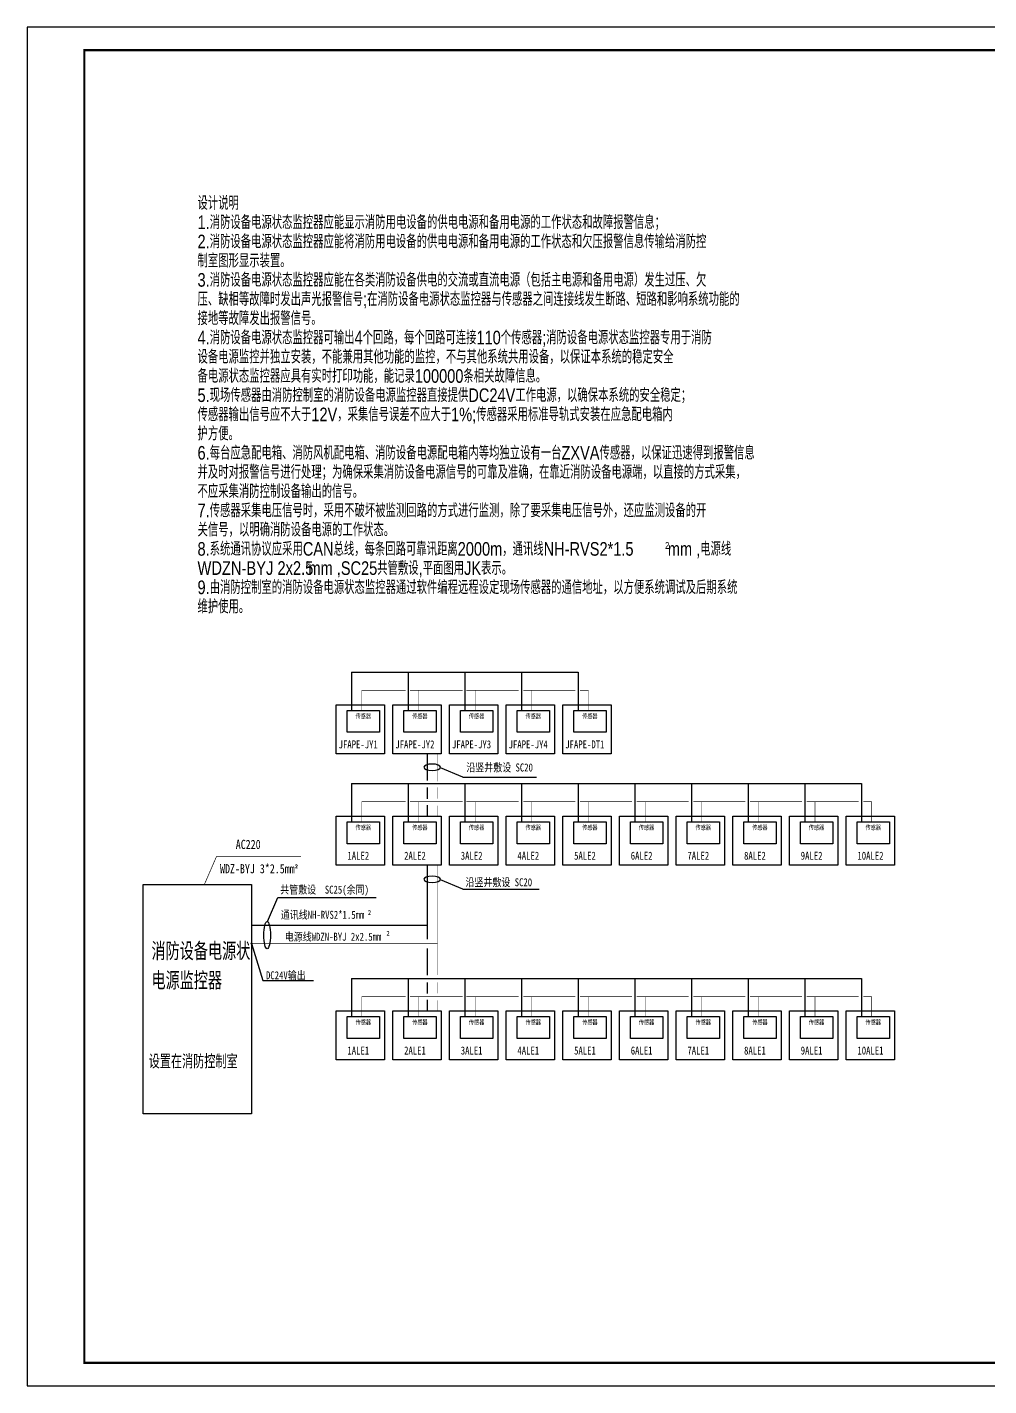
# Model space of a CAD drawing. Extents: x -54686 to 596156, y -555137 to 71395.
# Drawn here: x 84279 to 126329, y -555137 to -495737 of the extents above; entities that cross this region are included whole.
import ezdxf

# ---------------------------------------------------------------- set-up
doc = ezdxf.new("R2010")
doc.units = 0
doc.header["$LTSCALE"] = 1000
for name, color, linetype in [('TEL_TEXT', 3, 'CONTINUOUS'), ('TEL_TITLE', 6, 'CONTINUOUS'), ('电源监控设备', 210, 'CONTINUOUS'), ('电源线', 130, 'CONTINUOUS'), ('通讯线', 90, 'CONTINUOUS'), ('配电箱', 50, 'CONTINUOUS')]:
    doc.layers.add(name, color=color, linetype=linetype)
doc.styles.add('-宋体', font='', dxfattribs={"width": 0.8})
doc.styles.add('_JD', font='ROS', dxfattribs={"width": 0.8, "bigfont": 'JD'})
doc.styles.add('_TEL_DIM', font='SIMPLEX', dxfattribs={"width": 0.8, "height": 3.5, "bigfont": 'HZTXT'})
doc.styles.add('JD', font='ROS', dxfattribs={"width": 0.8, "height": 600, "bigfont": 'HZTXT'})
doc.styles.get('-宋体').set_extended_font_data('NSimSun')

msp = doc.modelspace()

# ---------------------------------------------------------------- hatches: boundary and pattern name
at = {"layer": '电源监控设备'}
h = msp.add_hatch(color=212, dxfattribs=at)
edge = h.paths.add_edge_path()
edge.add_arc((94088, -535802), 25.2, 0, 360)

# ---------------------------------------------------------------- linework, layer by layer
at = {"layer": 'TEL_TITLE', "color": 6}
msp.add_lwpolyline([(84279, -555137), (168379, -555137), (168379, -495737), (84279, -495737)], close=True, dxfattribs=at)
at = {"layer": 'TEL_TITLE', "color": 6, "const_width": 100}
msp.add_lwpolyline([(86779, -554137), (167379, -554137), (167379, -496737), (86779, -496737)], close=True, dxfattribs=at)
at = {"layer": '电源监控设备'}
for p, q in [((103329, -528522), (102351, -528117)), ((103329, -528522), (106555, -528522)), ((103329, -533421), (102351, -533015)), ((94786, -534841), (95233, -533790)), ((95233, -533790), (99543, -533790)), ((103329, -533421), (106671, -533421)), ((94088, -535802), (94587, -537416)), ((94587, -537416), (96794, -537416))]:
    msp.add_line(p, q, dxfattribs=at)
for points in [[(98267, -525605), (99683, -525605), (99683, -526566), (98267, -526566)], [(100744, -525605), (102161, -525605), (102161, -526566), (100744, -526566)], [(103222, -525605), (104638, -525605), (104638, -526566), (103222, -526566)], [(105699, -525605), (107116, -525605), (107116, -526566), (105699, -526566)], [(108177, -525605), (109594, -525605), (109594, -526566), (108177, -526566)], [(98267, -530472), (99683, -530472), (99683, -531434), (98267, -531434)], [(100744, -530472), (102161, -530472), (102161, -531434), (100744, -531434)], [(103222, -530472), (104638, -530472), (104638, -531434), (103222, -531434)], [(105699, -530472), (107116, -530472), (107116, -531434), (105699, -531434)], [(108177, -530472), (109594, -530472), (109594, -531434), (108177, -531434)], [(110655, -530472), (112071, -530472), (112071, -531434), (110655, -531434)], [(113132, -530472), (114549, -530472), (114549, -531434), (113132, -531434)], [(115610, -530472), (117026, -530472), (117026, -531434), (115610, -531434)], [(118087, -530472), (119504, -530472), (119504, -531434), (118087, -531434)], [(120565, -530472), (121981, -530472), (121981, -531434), (120565, -531434)], [(98267, -538989), (99683, -538989), (99683, -539950), (98267, -539950)], [(100744, -538989), (102161, -538989), (102161, -539950), (100744, -539950)], [(103222, -538989), (104638, -538989), (104638, -539950), (103222, -539950)], [(105699, -538989), (107116, -538989), (107116, -539950), (105699, -539950)], [(108177, -538989), (109594, -538989), (109594, -539950), (108177, -539950)], [(110655, -538989), (112071, -538989), (112071, -539950), (110655, -539950)], [(113132, -538989), (114549, -538989), (114549, -539950), (113132, -539950)], [(115610, -538989), (117026, -538989), (117026, -539950), (115610, -539950)], [(118087, -538989), (119504, -538989), (119504, -539950), (118087, -539950)], [(120565, -538989), (121981, -538989), (121981, -539950), (120565, -539950)]]:
    msp.add_lwpolyline(points, close=True, dxfattribs=at)
at = {"layer": '电源监控设备', "const_width": 29.4}
msp.add_lwpolyline([(92024, -533226), (92553, -532008), (96247, -532008)], dxfattribs=at)
at = {"layer": '电源监控设备'}
msp.add_circle((94088, -535802), 25.2, dxfattribs=at)
at = {"layer": '电源监控设备', "extrusion": (0, 0, -1)}
for centre in [(101986, -528095), (101986, -532993)]:
    msp.add_ellipse(centre, major_axis=(369, 0), ratio=0.382856, dxfattribs=at)
at = {"layer": '电源监控设备'}
msp.add_ellipse((94771, -535431), major_axis=(0, -594), ratio=0.243163, dxfattribs=at)
at = {"layer": '电源线'}
for points in [[(100829, -524735, 28, 28, 0), (98912, -524735, 22.4, 22.4, 0), (98912, -525605, 22.4, 22.4, 0)], [(108822, -524735, 28, 28, 0), (108822, -524735, 22.4, 22.4, 0), (108822, -525605, 22.4, 22.4, 0)], [(100829, -529603, 28, 28, 0), (98912, -529603, 22.4, 22.4, 0), (98912, -530472, 22.4, 22.4, 0)], [(100829, -538120, 28, 28, 0), (98912, -538120, 22.4, 22.4, 0), (98912, -538989, 22.4, 22.4, 0)]]:
    msp.add_lwpolyline(points, format="xyseb", dxfattribs=at)
for points, const_width in [([(101023, -524735), (103321, -524735)], 28), ([(101389, -524735), (101389, -524735), (101389, -525332)], 22.4), ([(101389, -524735), (101389, -524735), (101389, -525605)], 22.4), ([(103489, -524735), (105772, -524735)], 28), ([(103867, -524735), (103867, -524735), (103867, -525332)], 22.4), ([(103867, -524735), (103867, -524735), (103867, -525605)], 22.4), ([(105973, -524735), (108246, -524735)], 28), ([(106345, -524735), (106345, -524735), (106345, -525332)], 22.4), ([(106345, -524735), (106345, -524735), (106345, -525605)], 22.4), ([(108451, -524735), (108822, -524735)], 28), ([(108822, -524735), (108822, -524735), (108822, -525332)], 22.4), ([(102221, -527501), (102221, -528704)], 22.4), ([(102221, -528975), (102221, -529461)], 22.4), ([(101023, -529603), (103321, -529603)], 28), ([(101389, -529603), (101389, -529603), (101389, -530200)], 22.4), ([(101389, -529603), (101389, -529603), (101389, -530472)], 22.4), ([(102221, -529770), (102221, -530226)], 22.4), ([(103489, -529603), (105772, -529603)], 28), ([(103867, -529603), (103867, -529603), (103867, -530200)], 22.4), ([(103867, -529603), (103867, -529603), (103867, -530472)], 22.4), ([(105973, -529603), (108246, -529603)], 28), ([(106345, -529603), (106345, -529603), (106345, -530200)], 22.4), ([(106345, -529603), (106345, -529603), (106345, -530472)], 22.4), ([(108451, -529603), (110724, -529603)], 28), ([(108822, -529603), (108822, -529603), (108822, -530200)], 22.4), ([(108822, -529603), (108822, -529603), (108822, -530472)], 22.4), ([(110928, -529603), (113201, -529603)], 28), ([(111300, -529603), (111300, -529603), (111300, -530200)], 22.4), ([(111300, -529603), (111300, -529603), (111300, -530472)], 22.4), ([(113406, -529603), (115679, -529603)], 28), ([(113777, -529603), (113777, -529603), (113777, -530200)], 22.4), ([(113777, -529603), (113777, -529603), (113777, -530472)], 22.4), ([(115883, -529603), (118156, -529603)], 28), ([(116255, -529603), (116255, -529603), (116255, -530200)], 22.4), ([(116255, -529603), (116255, -529603), (116255, -530472)], 22.4), ([(118361, -529603), (120634, -529603)], 28), ([(118732, -529603), (118732, -529603), (118732, -530200)], 22.4), ([(118732, -529603), (118732, -529603), (118732, -530472)], 22.4), ([(120838, -529603), (121210, -529603)], 28), ([(121210, -529603), (121210, -529603), (121210, -530200)], 22.4), ([(121210, -529603), (121210, -529603), (121210, -530472)], 22.4), ([(102221, -532369), (102221, -535802)], 22.4), ([(94088, -535802), (102221, -535802)], 28), ([(102221, -535802), (102221, -537182)], 22.4), ([(102221, -537492), (102221, -537978)], 22.4), ([(101023, -538120), (103321, -538120)], 28), ([(101389, -538120), (101389, -538120), (101389, -538717)], 22.4), ([(101389, -538120), (101389, -538120), (101389, -538989)], 22.4), ([(103489, -538120), (105772, -538120)], 28), ([(103867, -538120), (103867, -538120), (103867, -538717)], 22.4), ([(103867, -538120), (103867, -538120), (103867, -538989)], 22.4), ([(105973, -538120), (108246, -538120)], 28), ([(106345, -538120), (106345, -538120), (106345, -538717)], 22.4), ([(106345, -538120), (106345, -538120), (106345, -538989)], 22.4), ([(108451, -538120), (110724, -538120)], 28), ([(108822, -538120), (108822, -538120), (108822, -538717)], 22.4), ([(108822, -538120), (108822, -538120), (108822, -538989)], 22.4), ([(110928, -538120), (113201, -538120)], 28), ([(111300, -538120), (111300, -538120), (111300, -538717)], 22.4), ([(111300, -538120), (111300, -538120), (111300, -538989)], 22.4), ([(113406, -538120), (115679, -538120)], 28), ([(113777, -538120), (113777, -538120), (113777, -538717)], 22.4), ([(113777, -538120), (113777, -538120), (113777, -538989)], 22.4), ([(115883, -538120), (118156, -538120)], 28), ([(116255, -538120), (116255, -538120), (116255, -538717)], 22.4), ([(116255, -538120), (116255, -538120), (116255, -538989)], 22.4), ([(118361, -538120), (120634, -538120)], 28), ([(118732, -538120), (118732, -538120), (118732, -538717)], 22.4), ([(118732, -538120), (118732, -538120), (118732, -538989)], 22.4), ([(120838, -538120), (121210, -538120)], 28), ([(121210, -538120), (121210, -538120), (121210, -538717)], 22.4), ([(121210, -538120), (121210, -538120), (121210, -538989)], 22.4), ([(102221, -538287), (102221, -538743)], 22.4)]:
    msp.add_lwpolyline(points, dxfattribs=dict(at, const_width=const_width))
at = {"layer": '通讯线'}
for p, q in [((98460, -523937), (98460, -525605)), ((98460, -523937), (108370, -523937)), ((100937, -523937), (100937, -525319)), ((100937, -523937), (100937, -525605)), ((103415, -523937), (103415, -525319)), ((103415, -523937), (103415, -525605)), ((105893, -523937), (105893, -525319)), ((105893, -523937), (105893, -525605)), ((108370, -523937), (108370, -525319)), ((108370, -523937), (108370, -525605)), ((101769, -527501), (101769, -528679)), ((98460, -528805), (98460, -530472)), ((98460, -528805), (120758, -528805)), ((100937, -528805), (100937, -530187)), ((100937, -528805), (100937, -530472)), ((101769, -528981), (101769, -529467)), ((103415, -528805), (103415, -530187)), ((103415, -528805), (103415, -530472)), ((105893, -528805), (105893, -530187)), ((105893, -528805), (105893, -530472)), ((108370, -528805), (108370, -530187)), ((108370, -528805), (108370, -530472)), ((110848, -528805), (110848, -530187)), ((110848, -528805), (110848, -530472)), ((113325, -528805), (113325, -530187)), ((113325, -528805), (113325, -530472)), ((115803, -528805), (115803, -530187)), ((115803, -528805), (115803, -530472)), ((118280, -528805), (118280, -530187)), ((118280, -528805), (118280, -530472)), ((120758, -528805), (120758, -530187)), ((120758, -528805), (120758, -530472)), ((101769, -529751), (101769, -530226)), ((101769, -532369), (101769, -535604)), ((94088, -535004), (101769, -535004)), ((101769, -536012), (101769, -537186)), ((98460, -537322), (98460, -538989)), ((98460, -537322), (120758, -537322)), ((100937, -537322), (100937, -538704)), ((100937, -537322), (100937, -538989)), ((101769, -537498), (101769, -537984)), ((103415, -537322), (103415, -538704)), ((103415, -537322), (103415, -538989)), ((105893, -537322), (105893, -538704)), ((105893, -537322), (105893, -538989)), ((108370, -537322), (108370, -538704)), ((108370, -537322), (108370, -538989)), ((110848, -537322), (110848, -538704)), ((110848, -537322), (110848, -538989)), ((113325, -537322), (113325, -538704)), ((113325, -537322), (113325, -538989)), ((115803, -537322), (115803, -538704)), ((115803, -537322), (115803, -538989)), ((118280, -537322), (118280, -538704)), ((118280, -537322), (118280, -538989)), ((120758, -537322), (120758, -538704)), ((120758, -537322), (120758, -538989)), ((101769, -538268), (101769, -538743))]:
    msp.add_line(p, q, dxfattribs=at)
at = {"layer": '配电箱'}
for points in [[(97793, -525358), (99903, -525358), (99903, -527501), (97793, -527501)], [(100271, -525358), (102380, -525358), (102380, -527501), (100271, -527501)], [(102749, -525358), (104858, -525358), (104858, -527501), (102749, -527501)], [(105226, -525358), (107335, -525358), (107335, -527501), (105226, -527501)], [(107704, -525358), (109813, -525358), (109813, -527501), (107704, -527501)], [(97793, -530226), (99903, -530226), (99903, -532369), (97793, -532369)], [(100271, -530226), (102380, -530226), (102380, -532369), (100271, -532369)], [(102749, -530226), (104858, -530226), (104858, -532369), (102749, -532369)], [(105226, -530226), (107335, -530226), (107335, -532369), (105226, -532369)], [(107704, -530226), (109813, -530226), (109813, -532369), (107704, -532369)], [(110181, -530226), (112290, -530226), (112290, -532369), (110181, -532369)], [(112659, -530226), (114768, -530226), (114768, -532369), (112659, -532369)], [(115136, -530226), (117245, -530226), (117245, -532369), (115136, -532369)], [(117614, -530226), (119723, -530226), (119723, -532369), (117614, -532369)], [(120092, -530226), (122201, -530226), (122201, -532369), (120092, -532369)], [(89350, -533226), (94088, -533226), (94088, -543250), (89350, -543250)], [(97793, -538743), (99903, -538743), (99903, -540885), (97793, -540885)], [(100271, -538743), (102380, -538743), (102380, -540885), (100271, -540885)], [(102749, -538743), (104858, -538743), (104858, -540885), (102749, -540885)], [(105226, -538743), (107335, -538743), (107335, -540885), (105226, -540885)], [(107704, -538743), (109813, -538743), (109813, -540885), (107704, -540885)], [(110181, -538743), (112290, -538743), (112290, -540885), (110181, -540885)], [(112659, -538743), (114768, -538743), (114768, -540885), (112659, -540885)], [(115136, -538743), (117245, -538743), (117245, -540885), (115136, -540885)], [(117614, -538743), (119723, -538743), (119723, -540885), (117614, -540885)], [(120092, -538743), (122201, -538743), (122201, -540885), (120092, -540885)]]:
    msp.add_lwpolyline(points, close=True, dxfattribs=at)

# ---------------------------------------------------------------- texts
at = {"layer": 'TEL_TEXT', "width": 0.8}
for s, height, style, p in [('设计说明', 595.3, '_JD', (91728, -503724)), ('1.消防设备电源状态监控器应能显示消防用电设备的供电电源和备用电源的工作状态和故障报警信息；', 595.35, '_JD', (91728, -504564)), ('2.消防设备电源状态监控器应能将消防用电设备的供电电源和备用电源的工作状态和欠压报警信息传输给消防控', 595.35, '_JD', (91728, -505404)), ('制室图形显示装置。', 595.3, '_JD', (91728, -506244)), ('3.消防设备电源状态监控器应能在各类消防设备供电的交流或直流电源（包括主电源和备用电源）发生过压、欠', 595.35, '_JD', (91728, -507084)), ('压、缺相等故障时发出声光报警信号;在消防设备电源状态监控器与传感器之间连接线发生断路、短路和影响系统功能的', 595.35, '_JD', (91728, -507924)), ('接地等故障发出报警信号。', 595.35, '_JD', (91728, -508764)), ('4.消防设备电源状态监控器可输出4个回路，每个回路可连接110个传感器;消防设备电源状态监控器专用于消防', 595.35, '_JD', (91728, -509604)), ('设备电源监控并独立安装，不能兼用其他功能的监控，不与其他系统共用设备，以保证本系统的稳定安全', 595.35, '_JD', (91728, -510444)), ('备电源状态监控器应具有实时打印功能，能记录100000条相关故障信息。', 595.35, '_JD', (91728, -511284)), ('5.现场传感器由消防控制室的消防设备电源监控器直接提供DC24V工作电源，以确保本系统的安全稳定；', 595.35, '_JD', (91728, -512124)), ('传感器输出信号应不大于12V，采集信号误差不应大于1%;传感器采用标准导轨式安装在应急配电箱内', 595.35, '_JD', (91728, -512964)), ('护方便。', 595.3, '_JD', (91728, -513804)), ('6.每台应急配电箱、消防风机配电箱、消防设备电源配电箱内等均独立设有一台ZXVA传感器，以保证迅速得到报警信息', 595.35, '_JD', (91728, -514644)), ('并及时对报警信号进行处理；为确保采集消防设备电源信号的可靠及准确，在靠近消防设备电源端，以直接的方式采集，', 595.35, '_JD', (91728, -515484)), ('不应采集消防控制设备输出的信号。', 595.35, '_JD', (91728, -516324)), ('7.传感器采集电压信号时，采用不破坏被监测回路的方式进行监测，除了要采集电压信号外，还应监测设备的开', 595.35, '_JD', (91728, -517164)), ('关信号，以明确消防设备电源的工作状态。', 595.35, '_JD', (91728, -518004)), ('8.系统通讯协议应采用CAN总线，每条回路可靠讯距离2000m，通讯线NH-RVS2*1.5', 595.35, '_JD', (91728, -518844)), ('2', 300, '_JD', (112174, -518544)), ('mm ,电源线', 595.3, '_JD', (112294, -518844)), ('WDZN-BYJ 2x2.5', 600, '_JD', (91728, -519684)), ('2', 300, '_JD', (96459, -519384)), ('mm ,SC25共管敷设,平面图用JK表示。', 595.35, '_JD', (96579, -519684)), ('9.由消防控制室的消防设备电源状态监控器通过软件编程远程设定现场传感器的通信地址，以方便系统调试及后期系统', 595.35, '_JD', (91728, -520524)), ('维护使用。', 595.3, '_JD', (91728, -521364)), ('设置在消防控制室', 607.8, 'JD', (89594, -541262))]:
    msp.add_text(s, height=height, dxfattribs=dict(at, style=style)).set_placement(p)
at = {"layer": '电源监控设备', "style": '-宋体', "width": 0.8}
for s, p in [('JFAPE-JY1', (97897, -527267)), ('JFAPE-JY2', (100375, -527267)), ('JFAPE-JY3', (102852, -527267)), ('JFAPE-JY4', (105330, -527267)), ('JFAPE-DT1', (107807, -527267)), ('1ALE2', (98283, -532135)), ('2ALE2', (100761, -532135)), ('3ALE2', (103239, -532135)), ('4ALE2', (105716, -532135)), ('5ALE2', (108194, -532135)), ('6ALE2', (110671, -532135)), ('7ALE2', (113149, -532135)), ('8ALE2', (115626, -532135)), ('9ALE2', (118104, -532135)), ('10ALE2', (120582, -532135)), ('共管敷设  SC25(余同)', (95345, -533619)), ('沿竖井敷设 SC20', (103447, -533296)), ('通讯线NH-RVS2*1.5mm', (95370, -534720)), ('²', (99167, -534763)), ('电源线WDZN-BYJ 2x2.5mm', (95543, -535677)), ('²', (99982, -535670)), ('DC24V输出', (94721, -537364)), ('1ALE1', (98283, -540652)), ('2ALE1', (100761, -540652)), ('3ALE1', (103239, -540652)), ('4ALE1', (105716, -540652)), ('5ALE1', (108194, -540652)), ('6ALE1', (110671, -540652)), ('7ALE1', (113149, -540652)), ('8ALE1', (115626, -540652)), ('9ALE1', (118104, -540652)), ('10ALE1', (120582, -540652))]:
    msp.add_text(s, height=350, dxfattribs=at).set_placement(p)
at = {"layer": '电源监控设备'}
for s, insert, char_height, width, attachment_point, style in [('传感器', (98641, -525757), 200, 723.85, 1, '-宋体'), ('传感器', (101118, -525757), 200, 723.85, 1, '-宋体'), ('传感器', (103596, -525757), 200, 723.85, 1, '-宋体'), ('传感器', (106073, -525757), 200, 723.85, 1, '-宋体'), ('传感器', (108551, -525757), 200, 723.85, 1, '-宋体'), ('沿竖井敷设 SC20', (103482, -527928), 350, 5868.97, 1, '-宋体'), ('传感器', (98641, -530625), 200, 723.85, 1, '-宋体'), ('传感器', (101118, -530625), 200, 723.85, 1, '-宋体'), ('传感器', (103596, -530625), 200, 723.85, 1, '-宋体'), ('传感器', (106073, -530625), 200, 723.85, 1, '-宋体'), ('传感器', (108551, -530625), 200, 723.85, 1, '-宋体'), ('传感器', (111029, -530625), 200, 723.85, 1, '-宋体'), ('传感器', (113506, -530625), 200, 723.85, 1, '-宋体'), ('传感器', (115984, -530625), 200, 723.85, 1, '-宋体'), ('传感器', (118461, -530625), 200, 723.85, 1, '-宋体'), ('传感器', (120939, -530625), 200, 723.85, 1, '-宋体'), ('AC220', (94488, -531265), 400, 16702.01, 3, '-宋体'), ('WDZ-BYJ 3*2.5mm{\\fISOCPEUR|b0|i0|c0|p34;²}', (96128, -532330), 400, 16702.01, 3, '-宋体'), ('消防设备电源状电源监控器   ', (89715, -535756), 771.75, 4482.55, 1, '_TEL_DIM'), ('传感器', (98641, -539142), 200, 723.85, 1, '-宋体'), ('传感器', (101118, -539142), 200, 723.85, 1, '-宋体'), ('传感器', (103596, -539142), 200, 723.85, 1, '-宋体'), ('传感器', (106073, -539142), 200, 723.85, 1, '-宋体'), ('传感器', (108551, -539142), 200, 723.85, 1, '-宋体'), ('传感器', (111029, -539142), 200, 723.85, 1, '-宋体'), ('传感器', (113506, -539142), 200, 723.85, 1, '-宋体'), ('传感器', (115984, -539142), 200, 723.85, 1, '-宋体'), ('传感器', (118461, -539142), 200, 723.85, 1, '-宋体'), ('传感器', (120939, -539142), 200, 723.85, 1, '-宋体')]:
    msp.add_mtext(s, dxfattribs=dict(at, insert=insert, char_height=char_height, width=width, attachment_point=attachment_point, style=style))

doc.saveas('drawing.dxf')
